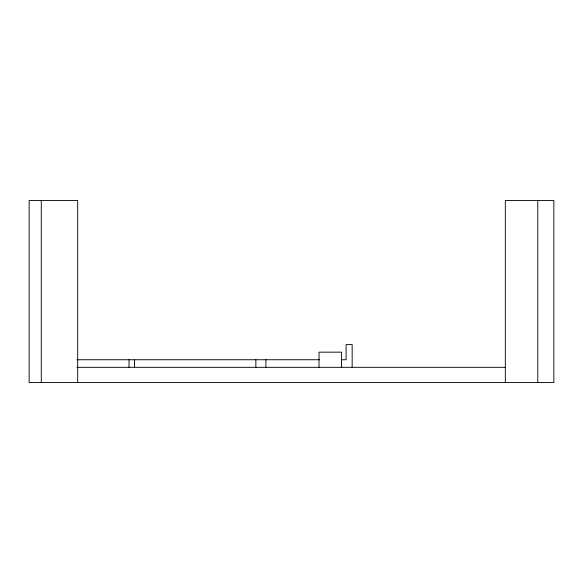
<?xml version="1.0" encoding="UTF-8"?>
<svg xmlns="http://www.w3.org/2000/svg" width="583" height="583" viewBox="0 0 583 583"><rect width="100%" height="100%" fill="white"/><g stroke="black" fill="none" stroke-linecap="round" stroke-linejoin="round"><path stroke-width="0.87" d="M76.847 359.74L319.571 359.74M341.762 359.74L346.091 359.74L346.091 344.575L352.161 344.575L352.161 367.326M76.847 367.326L505.323 367.326M537.774 200.508L537.774 382.492M505.323 382.492L505.323 200.508L553.85 200.508L553.85 382.492L29.15 382.492L29.15 200.508L77.677 200.508L77.677 382.492M341.543 367.326L341.543 352.161L319.01 352.161L319.01 367.326M265.914 359.74L265.914 367.326M255.864 359.74L255.864 367.326M134.542 359.74L134.542 367.326M129.04 359.74L129.04 367.326M41.284 200.508L41.284 382.492"/></g></svg>
